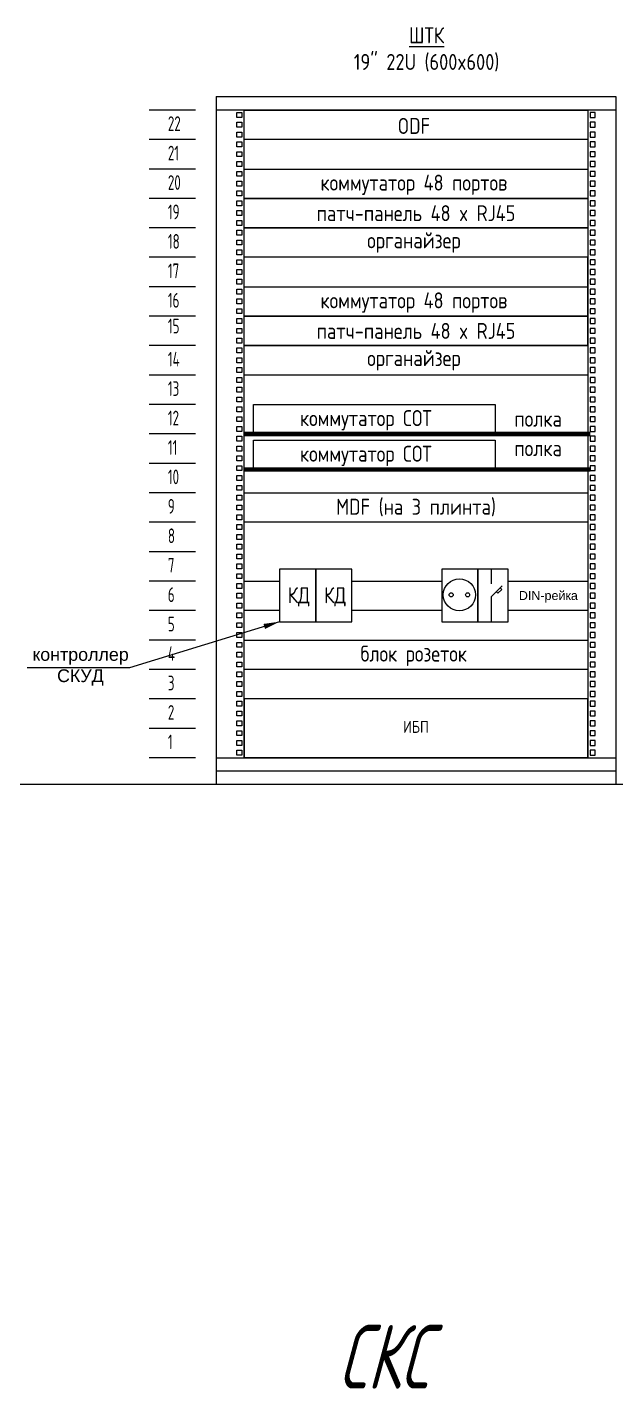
# Model space of a CAD drawing. Header units: millimetres. Extents: x 5341 to 10690, y -2643 to -1904.
# Drawn here: x 9062.9 to 9155, y -2410.4 to -2197.3 of the extents above; entities that cross this region are included whole.
import ezdxf
from ezdxf.enums import TextEntityAlignment as Align

# ---------------------------------------------------------------- set-up
doc = ezdxf.new("R2010")
doc.units = ezdxf.units.MM
doc.layers.add('непечать', color=5, linetype='Continuous', plot=False)
doc.styles.add('ROM25', font='romans.shx', dxfattribs={"width": 0.8, "height": 250})
doc.styles.get("Standard").update_dxf_attribs({"font": 'arial.ttf'})
doc.styles.add('ЦАММИТ', font='cs_gost2304.shx', dxfattribs={"width": 0.8})
doc.dimstyles.new('ISO-25', dxfattribs={"dimtxt": 2.5, "dimasz": 2.5, "dimexe": 1.25, "dimexo": 0.625, "dimtad": 1, "dimtxsty": 'Standard', "dimcen": 2.5, "dimadec": 0, "dimazin": 0, "dimtfac": 1, "dimtmove": 0, "dimatfit": 3, "dimfxl": 1, "dimarcsym": 0})

msp = doc.modelspace()

# ---------------------------------------------------------------- linework, layer by layer
for p, q in [((9092.47, -2208.146), (9092.47, -2315.798)), ((9092.47, -2208.146), (9092.47, -2315.798)), ((9092.47, -2208.146), (9154.98, -2208.146)), ((9154.98, -2208.146), (9154.98, -2315.798)), ((9154.98, -2208.146), (9154.98, -2315.798)), ((9089.2, -2210.284), (9081.954, -2210.284)), ((9089.2, -2210.284), (9081.954, -2210.284)), ((9092.47, -2210.215), (9154.98, -2210.215)), ((9096.845, -2311.66), (9096.845, -2210.215)), ((9150.605, -2210.215), (9150.605, -2311.66)), ((9089.2, -2214.892), (9081.954, -2214.892)), ((9089.2, -2214.892), (9081.954, -2214.892)), ((9089.2, -2219.5), (9081.954, -2219.5)), ((9089.2, -2219.5), (9081.954, -2219.5)), ((9089.2, -2224.108), (9081.954, -2224.108)), ((9089.2, -2224.108), (9081.954, -2224.108)), ((9089.2, -2228.716), (9081.954, -2228.716)), ((9089.2, -2228.716), (9081.954, -2228.716)), ((9089.2, -2233.324), (9081.954, -2233.324)), ((9089.2, -2233.324), (9081.954, -2233.324)), ((9150.605, -2247.133), (9150.605, -2233.309)), ((9150.605, -2247.133), (9150.605, -2233.309)), ((9089.2, -2237.932), (9081.954, -2237.932)), ((9089.2, -2237.932), (9081.954, -2237.932)), ((9089.2, -2242.54), (9081.954, -2242.54)), ((9089.2, -2242.54), (9081.954, -2242.54)), ((9089.2, -2247.148), (9081.954, -2247.148)), ((9089.2, -2247.148), (9081.954, -2247.148)), ((9089.2, -2251.756), (9081.954, -2251.756)), ((9089.2, -2251.756), (9081.954, -2251.756)), ((9089.2, -2256.364), (9081.954, -2256.364)), ((9089.2, -2256.364), (9081.954, -2256.364)), ((9089.2, -2260.972), (9081.954, -2260.972)), ((9089.2, -2260.972), (9081.954, -2260.972)), ((9089.2, -2265.58), (9081.954, -2265.58)), ((9089.2, -2265.58), (9081.954, -2265.58)), ((9089.2, -2270.188), (9081.954, -2270.188)), ((9089.2, -2270.188), (9081.954, -2270.188)), ((9089.2, -2274.796), (9081.954, -2274.796)), ((9089.2, -2274.796), (9081.954, -2274.796)), ((9089.2, -2279.404), (9081.954, -2279.404)), ((9089.2, -2279.404), (9081.954, -2279.404)), ((9135.46, -2282.122), (9135.46, -2284.44)), ((9089.2, -2284.012), (9081.954, -2284.012)), ((9089.2, -2284.012), (9081.954, -2284.012)), ((9135.46, -2286.466), (9137.189, -2284.738)), ((9135.46, -2286.466), (9135.46, -2290.364)), ((9136.551, -2285.905), (9136.286, -2285.641)), ((9137.154, -2285.302), (9136.551, -2285.905)), ((9136.89, -2285.038), (9137.154, -2285.302)), ((9089.2, -2288.62), (9081.954, -2288.62)), ((9089.2, -2288.62), (9081.954, -2288.62)), ((9089.2, -2293.228), (9081.954, -2293.228)), ((9089.2, -2293.228), (9081.954, -2293.228)), ((9089.2, -2297.836), (9081.954, -2297.836)), ((9089.2, -2297.836), (9081.954, -2297.836)), ((9089.2, -2302.444), (9081.954, -2302.444)), ((9089.2, -2302.444), (9081.954, -2302.444)), ((9089.2, -2307.052), (9081.954, -2307.052)), ((9089.2, -2307.052), (9081.954, -2307.052)), ((9089.2, -2311.66), (9081.954, -2311.66)), ((9089.2, -2311.66), (9081.954, -2311.66)), ((9092.47, -2311.66), (9154.98, -2311.66)), ((9092.47, -2311.66), (9154.98, -2311.66)), ((9150.605, -2311.66), (9096.845, -2311.66)), ((9092.47, -2313.729), (9154.98, -2313.729)), ((9092.47, -2313.729), (9154.98, -2313.729)), ((9092.47, -2315.798), (9154.98, -2315.798)), ((9092.47, -2315.798), (9154.98, -2315.798))]:
    msp.add_line(p, q)
for points in [[(9095.693, -2210.653), (9096.461, -2210.653), (9096.461, -2211.421), (9095.693, -2211.421)], [(9095.693, -2210.653), (9096.461, -2210.653), (9096.461, -2211.421), (9095.693, -2211.421)], [(9095.693, -2212.189), (9096.461, -2212.189), (9096.461, -2212.957), (9095.693, -2212.957)], [(9095.693, -2212.189), (9096.461, -2212.189), (9096.461, -2212.957), (9095.693, -2212.957)], [(9096.845, -2210.284), (9150.605, -2210.284), (9150.605, -2214.892), (9096.845, -2214.892)], [(9151.757, -2210.653), (9150.989, -2210.653), (9150.989, -2211.421), (9151.757, -2211.421)], [(9151.757, -2210.653), (9150.989, -2210.653), (9150.989, -2211.421), (9151.757, -2211.421)], [(9151.757, -2212.189), (9150.989, -2212.189), (9150.989, -2212.957), (9151.757, -2212.957)], [(9151.757, -2212.189), (9150.989, -2212.189), (9150.989, -2212.957), (9151.757, -2212.957)], [(9095.693, -2213.725), (9096.461, -2213.725), (9096.461, -2214.493), (9095.693, -2214.493)], [(9095.693, -2213.725), (9096.461, -2213.725), (9096.461, -2214.493), (9095.693, -2214.493)], [(9151.757, -2213.725), (9150.989, -2213.725), (9150.989, -2214.493), (9151.757, -2214.493)], [(9151.757, -2213.725), (9150.989, -2213.725), (9150.989, -2214.493), (9151.757, -2214.493)], [(9095.693, -2215.261), (9096.461, -2215.261), (9096.461, -2216.029), (9095.693, -2216.029)], [(9095.693, -2215.261), (9096.461, -2215.261), (9096.461, -2216.029), (9095.693, -2216.029)], [(9151.757, -2215.261), (9150.989, -2215.261), (9150.989, -2216.029), (9151.757, -2216.029)], [(9151.757, -2215.261), (9150.989, -2215.261), (9150.989, -2216.029), (9151.757, -2216.029)], [(9095.693, -2216.797), (9096.461, -2216.797), (9096.461, -2217.565), (9095.693, -2217.565)], [(9095.693, -2216.797), (9096.461, -2216.797), (9096.461, -2217.565), (9095.693, -2217.565)], [(9095.693, -2218.333), (9096.461, -2218.333), (9096.461, -2219.101), (9095.693, -2219.101)], [(9095.693, -2218.333), (9096.461, -2218.333), (9096.461, -2219.101), (9095.693, -2219.101)], [(9151.757, -2216.797), (9150.989, -2216.797), (9150.989, -2217.565), (9151.757, -2217.565)], [(9151.757, -2216.797), (9150.989, -2216.797), (9150.989, -2217.565), (9151.757, -2217.565)], [(9151.757, -2218.333), (9150.989, -2218.333), (9150.989, -2219.101), (9151.757, -2219.101)], [(9151.757, -2218.333), (9150.989, -2218.333), (9150.989, -2219.101), (9151.757, -2219.101)], [(9095.693, -2219.869), (9096.461, -2219.869), (9096.461, -2220.637), (9095.693, -2220.637)], [(9095.693, -2219.869), (9096.461, -2219.869), (9096.461, -2220.637), (9095.693, -2220.637)], [(9096.845, -2219.5), (9150.605, -2219.5), (9150.605, -2224.108), (9096.845, -2224.108)], [(9151.757, -2219.869), (9150.989, -2219.869), (9150.989, -2220.637), (9151.757, -2220.637)], [(9151.757, -2219.869), (9150.989, -2219.869), (9150.989, -2220.637), (9151.757, -2220.637)], [(9095.693, -2221.405), (9096.461, -2221.405), (9096.461, -2222.173), (9095.693, -2222.173)], [(9095.693, -2221.405), (9096.461, -2221.405), (9096.461, -2222.173), (9095.693, -2222.173)], [(9151.757, -2221.405), (9150.989, -2221.405), (9150.989, -2222.173), (9151.757, -2222.173)], [(9151.757, -2221.405), (9150.989, -2221.405), (9150.989, -2222.173), (9151.757, -2222.173)], [(9095.693, -2222.941), (9096.461, -2222.941), (9096.461, -2223.709), (9095.693, -2223.709)], [(9095.693, -2222.941), (9096.461, -2222.941), (9096.461, -2223.709), (9095.693, -2223.709)], [(9095.693, -2224.477), (9096.461, -2224.477), (9096.461, -2225.245), (9095.693, -2225.245)], [(9095.693, -2224.477), (9096.461, -2224.477), (9096.461, -2225.245), (9095.693, -2225.245)], [(9096.845, -2224.108), (9150.605, -2224.108), (9150.605, -2228.716), (9096.845, -2228.716)], [(9151.757, -2222.941), (9150.989, -2222.941), (9150.989, -2223.709), (9151.757, -2223.709)], [(9151.757, -2222.941), (9150.989, -2222.941), (9150.989, -2223.709), (9151.757, -2223.709)], [(9151.757, -2224.477), (9150.989, -2224.477), (9150.989, -2225.245), (9151.757, -2225.245)], [(9151.757, -2224.477), (9150.989, -2224.477), (9150.989, -2225.245), (9151.757, -2225.245)], [(9095.693, -2226.013), (9096.461, -2226.013), (9096.461, -2226.781), (9095.693, -2226.781)], [(9095.693, -2226.013), (9096.461, -2226.013), (9096.461, -2226.781), (9095.693, -2226.781)], [(9151.757, -2226.013), (9150.989, -2226.013), (9150.989, -2226.781), (9151.757, -2226.781)], [(9151.757, -2226.013), (9150.989, -2226.013), (9150.989, -2226.781), (9151.757, -2226.781)], [(9095.693, -2227.549), (9096.461, -2227.549), (9096.461, -2228.317), (9095.693, -2228.317)], [(9095.693, -2227.549), (9096.461, -2227.549), (9096.461, -2228.317), (9095.693, -2228.317)], [(9095.693, -2229.085), (9096.461, -2229.085), (9096.461, -2229.853), (9095.693, -2229.853)], [(9095.693, -2229.085), (9096.461, -2229.085), (9096.461, -2229.853), (9095.693, -2229.853)], [(9096.845, -2228.716), (9150.605, -2228.716), (9150.605, -2233.324), (9096.845, -2233.324)], [(9151.757, -2227.549), (9150.989, -2227.549), (9150.989, -2228.317), (9151.757, -2228.317)], [(9151.757, -2227.549), (9150.989, -2227.549), (9150.989, -2228.317), (9151.757, -2228.317)], [(9151.757, -2229.085), (9150.989, -2229.085), (9150.989, -2229.853), (9151.757, -2229.853)], [(9151.757, -2229.085), (9150.989, -2229.085), (9150.989, -2229.853), (9151.757, -2229.853)], [(9095.693, -2230.621), (9096.461, -2230.621), (9096.461, -2231.389), (9095.693, -2231.389)], [(9095.693, -2230.621), (9096.461, -2230.621), (9096.461, -2231.389), (9095.693, -2231.389)], [(9151.757, -2230.621), (9150.989, -2230.621), (9150.989, -2231.389), (9151.757, -2231.389)], [(9151.757, -2230.621), (9150.989, -2230.621), (9150.989, -2231.389), (9151.757, -2231.389)], [(9095.693, -2232.157), (9096.461, -2232.157), (9096.461, -2232.925), (9095.693, -2232.925)], [(9095.693, -2232.157), (9096.461, -2232.157), (9096.461, -2232.925), (9095.693, -2232.925)], [(9151.757, -2232.157), (9150.989, -2232.157), (9150.989, -2232.925), (9151.757, -2232.925)], [(9151.757, -2232.157), (9150.989, -2232.157), (9150.989, -2232.925), (9151.757, -2232.925)], [(9095.693, -2233.693), (9096.461, -2233.693), (9096.461, -2234.461), (9095.693, -2234.461)], [(9095.693, -2233.693), (9096.461, -2233.693), (9096.461, -2234.461), (9095.693, -2234.461)], [(9095.693, -2235.229), (9096.461, -2235.229), (9096.461, -2235.997), (9095.693, -2235.997)], [(9095.693, -2235.229), (9096.461, -2235.229), (9096.461, -2235.997), (9095.693, -2235.997)], [(9151.757, -2233.693), (9150.989, -2233.693), (9150.989, -2234.461), (9151.757, -2234.461)], [(9151.757, -2233.693), (9150.989, -2233.693), (9150.989, -2234.461), (9151.757, -2234.461)], [(9151.757, -2235.229), (9150.989, -2235.229), (9150.989, -2235.997), (9151.757, -2235.997)], [(9151.757, -2235.229), (9150.989, -2235.229), (9150.989, -2235.997), (9151.757, -2235.997)], [(9095.693, -2236.765), (9096.461, -2236.765), (9096.461, -2237.533), (9095.693, -2237.533)], [(9095.693, -2236.765), (9096.461, -2236.765), (9096.461, -2237.533), (9095.693, -2237.533)], [(9151.757, -2236.765), (9150.989, -2236.765), (9150.989, -2237.533), (9151.757, -2237.533)], [(9151.757, -2236.765), (9150.989, -2236.765), (9150.989, -2237.533), (9151.757, -2237.533)], [(9095.693, -2238.301), (9096.461, -2238.301), (9096.461, -2239.069), (9095.693, -2239.069)], [(9095.693, -2238.301), (9096.461, -2238.301), (9096.461, -2239.069), (9095.693, -2239.069)], [(9095.693, -2239.837), (9096.461, -2239.837), (9096.461, -2240.605), (9095.693, -2240.605)], [(9095.693, -2239.837), (9096.461, -2239.837), (9096.461, -2240.605), (9095.693, -2240.605)], [(9096.845, -2237.932), (9150.605, -2237.932), (9150.605, -2242.54), (9096.845, -2242.54)], [(9151.757, -2238.301), (9150.989, -2238.301), (9150.989, -2239.069), (9151.757, -2239.069)], [(9151.757, -2238.301), (9150.989, -2238.301), (9150.989, -2239.069), (9151.757, -2239.069)], [(9151.757, -2239.837), (9150.989, -2239.837), (9150.989, -2240.605), (9151.757, -2240.605)], [(9151.757, -2239.837), (9150.989, -2239.837), (9150.989, -2240.605), (9151.757, -2240.605)], [(9095.693, -2241.373), (9096.461, -2241.373), (9096.461, -2242.141), (9095.693, -2242.141)], [(9095.693, -2241.373), (9096.461, -2241.373), (9096.461, -2242.141), (9095.693, -2242.141)], [(9151.757, -2241.373), (9150.989, -2241.373), (9150.989, -2242.141), (9151.757, -2242.141)], [(9151.757, -2241.373), (9150.989, -2241.373), (9150.989, -2242.141), (9151.757, -2242.141)], [(9095.693, -2242.909), (9096.461, -2242.909), (9096.461, -2243.677), (9095.693, -2243.677)], [(9095.693, -2242.909), (9096.461, -2242.909), (9096.461, -2243.677), (9095.693, -2243.677)], [(9096.845, -2242.54), (9150.605, -2242.54), (9150.605, -2247.148), (9096.845, -2247.148)], [(9151.757, -2242.909), (9150.989, -2242.909), (9150.989, -2243.677), (9151.757, -2243.677)], [(9151.757, -2242.909), (9150.989, -2242.909), (9150.989, -2243.677), (9151.757, -2243.677)], [(9095.693, -2244.445), (9096.461, -2244.445), (9096.461, -2245.213), (9095.693, -2245.213)], [(9095.693, -2244.445), (9096.461, -2244.445), (9096.461, -2245.213), (9095.693, -2245.213)], [(9095.693, -2245.981), (9096.461, -2245.981), (9096.461, -2246.749), (9095.693, -2246.749)], [(9095.693, -2245.981), (9096.461, -2245.981), (9096.461, -2246.749), (9095.693, -2246.749)], [(9151.757, -2244.445), (9150.989, -2244.445), (9150.989, -2245.213), (9151.757, -2245.213)], [(9151.757, -2244.445), (9150.989, -2244.445), (9150.989, -2245.213), (9151.757, -2245.213)], [(9151.757, -2245.981), (9150.989, -2245.981), (9150.989, -2246.749), (9151.757, -2246.749)], [(9151.757, -2245.981), (9150.989, -2245.981), (9150.989, -2246.749), (9151.757, -2246.749)], [(9095.693, -2247.517), (9096.461, -2247.517), (9096.461, -2248.285), (9095.693, -2248.285)], [(9095.693, -2247.517), (9096.461, -2247.517), (9096.461, -2248.285), (9095.693, -2248.285)], [(9096.845, -2247.148), (9150.605, -2247.148), (9150.605, -2251.756), (9096.845, -2251.756)], [(9151.757, -2247.517), (9150.989, -2247.517), (9150.989, -2248.285), (9151.757, -2248.285)], [(9151.757, -2247.517), (9150.989, -2247.517), (9150.989, -2248.285), (9151.757, -2248.285)], [(9095.693, -2249.053), (9096.461, -2249.053), (9096.461, -2249.821), (9095.693, -2249.821)], [(9095.693, -2249.053), (9096.461, -2249.053), (9096.461, -2249.821), (9095.693, -2249.821)], [(9151.757, -2249.053), (9150.989, -2249.053), (9150.989, -2249.821), (9151.757, -2249.821)], [(9151.757, -2249.053), (9150.989, -2249.053), (9150.989, -2249.821), (9151.757, -2249.821)], [(9095.693, -2250.589), (9096.461, -2250.589), (9096.461, -2251.357), (9095.693, -2251.357)], [(9095.693, -2250.589), (9096.461, -2250.589), (9096.461, -2251.357), (9095.693, -2251.357)], [(9095.693, -2252.125), (9096.461, -2252.125), (9096.461, -2252.893), (9095.693, -2252.893)], [(9095.693, -2252.125), (9096.461, -2252.125), (9096.461, -2252.893), (9095.693, -2252.893)], [(9151.757, -2250.589), (9150.989, -2250.589), (9150.989, -2251.357), (9151.757, -2251.357)], [(9151.757, -2250.589), (9150.989, -2250.589), (9150.989, -2251.357), (9151.757, -2251.357)], [(9151.757, -2252.125), (9150.989, -2252.125), (9150.989, -2252.893), (9151.757, -2252.893)], [(9151.757, -2252.125), (9150.989, -2252.125), (9150.989, -2252.893), (9151.757, -2252.893)], [(9095.693, -2253.661), (9096.461, -2253.661), (9096.461, -2254.429), (9095.693, -2254.429)], [(9095.693, -2253.661), (9096.461, -2253.661), (9096.461, -2254.429), (9095.693, -2254.429)], [(9151.757, -2253.661), (9150.989, -2253.661), (9150.989, -2254.429), (9151.757, -2254.429)], [(9151.757, -2253.661), (9150.989, -2253.661), (9150.989, -2254.429), (9151.757, -2254.429)], [(9095.693, -2255.197), (9096.461, -2255.197), (9096.461, -2255.965), (9095.693, -2255.965)], [(9095.693, -2255.197), (9096.461, -2255.197), (9096.461, -2255.965), (9095.693, -2255.965)], [(9095.693, -2256.733), (9096.461, -2256.733), (9096.461, -2257.501), (9095.693, -2257.501)], [(9095.693, -2256.733), (9096.461, -2256.733), (9096.461, -2257.501), (9095.693, -2257.501)], [(9098.293, -2256.364), (9136.113, -2256.364), (9136.113, -2260.972), (9098.293, -2260.972)], [(9151.757, -2255.197), (9150.989, -2255.197), (9150.989, -2255.965), (9151.757, -2255.965)], [(9151.757, -2255.197), (9150.989, -2255.197), (9150.989, -2255.965), (9151.757, -2255.965)], [(9151.757, -2256.733), (9150.989, -2256.733), (9150.989, -2257.501), (9151.757, -2257.501)], [(9151.757, -2256.733), (9150.989, -2256.733), (9150.989, -2257.501), (9151.757, -2257.501)], [(9095.693, -2258.269), (9096.461, -2258.269), (9096.461, -2259.037), (9095.693, -2259.037)], [(9095.693, -2258.269), (9096.461, -2258.269), (9096.461, -2259.037), (9095.693, -2259.037)], [(9151.757, -2258.269), (9150.989, -2258.269), (9150.989, -2259.037), (9151.757, -2259.037)], [(9151.757, -2258.269), (9150.989, -2258.269), (9150.989, -2259.037), (9151.757, -2259.037)], [(9095.693, -2259.805), (9096.461, -2259.805), (9096.461, -2260.573), (9095.693, -2260.573)], [(9095.693, -2259.805), (9096.461, -2259.805), (9096.461, -2260.573), (9095.693, -2260.573)], [(9151.757, -2259.805), (9150.989, -2259.805), (9150.989, -2260.573), (9151.757, -2260.573)], [(9151.757, -2259.805), (9150.989, -2259.805), (9150.989, -2260.573), (9151.757, -2260.573)], [(9095.693, -2261.341), (9096.461, -2261.341), (9096.461, -2262.109), (9095.693, -2262.109)], [(9095.693, -2261.341), (9096.461, -2261.341), (9096.461, -2262.109), (9095.693, -2262.109)], [(9095.693, -2262.877), (9096.461, -2262.877), (9096.461, -2263.645), (9095.693, -2263.645)], [(9095.693, -2262.877), (9096.461, -2262.877), (9096.461, -2263.645), (9095.693, -2263.645)], [(9098.293, -2261.936), (9136.113, -2261.936), (9136.113, -2266.544), (9098.293, -2266.544)], [(9151.757, -2261.341), (9150.989, -2261.341), (9150.989, -2262.109), (9151.757, -2262.109)], [(9151.757, -2261.341), (9150.989, -2261.341), (9150.989, -2262.109), (9151.757, -2262.109)], [(9151.757, -2262.877), (9150.989, -2262.877), (9150.989, -2263.645), (9151.757, -2263.645)], [(9151.757, -2262.877), (9150.989, -2262.877), (9150.989, -2263.645), (9151.757, -2263.645)], [(9095.693, -2264.413), (9096.461, -2264.413), (9096.461, -2265.181), (9095.693, -2265.181)], [(9095.693, -2264.413), (9096.461, -2264.413), (9096.461, -2265.181), (9095.693, -2265.181)], [(9151.757, -2264.413), (9150.989, -2264.413), (9150.989, -2265.181), (9151.757, -2265.181)], [(9151.757, -2264.413), (9150.989, -2264.413), (9150.989, -2265.181), (9151.757, -2265.181)], [(9095.693, -2265.949), (9096.461, -2265.949), (9096.461, -2266.717), (9095.693, -2266.717)], [(9095.693, -2265.949), (9096.461, -2265.949), (9096.461, -2266.717), (9095.693, -2266.717)], [(9095.693, -2267.485), (9096.461, -2267.485), (9096.461, -2268.253), (9095.693, -2268.253)], [(9095.693, -2267.485), (9096.461, -2267.485), (9096.461, -2268.253), (9095.693, -2268.253)], [(9151.757, -2265.949), (9150.989, -2265.949), (9150.989, -2266.717), (9151.757, -2266.717)], [(9151.757, -2265.949), (9150.989, -2265.949), (9150.989, -2266.717), (9151.757, -2266.717)], [(9151.757, -2267.485), (9150.989, -2267.485), (9150.989, -2268.253), (9151.757, -2268.253)], [(9151.757, -2267.485), (9150.989, -2267.485), (9150.989, -2268.253), (9151.757, -2268.253)], [(9095.693, -2269.021), (9096.461, -2269.021), (9096.461, -2269.789), (9095.693, -2269.789)], [(9095.693, -2269.021), (9096.461, -2269.021), (9096.461, -2269.789), (9095.693, -2269.789)], [(9151.757, -2269.021), (9150.989, -2269.021), (9150.989, -2269.789), (9151.757, -2269.789)], [(9151.757, -2269.021), (9150.989, -2269.021), (9150.989, -2269.789), (9151.757, -2269.789)], [(9095.693, -2270.557), (9096.461, -2270.557), (9096.461, -2271.325), (9095.693, -2271.325)], [(9095.693, -2270.557), (9096.461, -2270.557), (9096.461, -2271.325), (9095.693, -2271.325)], [(9096.845, -2270.188), (9150.605, -2270.188), (9150.605, -2274.796), (9096.845, -2274.796)], [(9151.757, -2270.557), (9150.989, -2270.557), (9150.989, -2271.325), (9151.757, -2271.325)], [(9151.757, -2270.557), (9150.989, -2270.557), (9150.989, -2271.325), (9151.757, -2271.325)], [(9095.693, -2272.093), (9096.461, -2272.093), (9096.461, -2272.861), (9095.693, -2272.861)], [(9095.693, -2272.093), (9096.461, -2272.093), (9096.461, -2272.861), (9095.693, -2272.861)], [(9095.693, -2273.629), (9096.461, -2273.629), (9096.461, -2274.397), (9095.693, -2274.397)], [(9095.693, -2273.629), (9096.461, -2273.629), (9096.461, -2274.397), (9095.693, -2274.397)], [(9151.757, -2272.093), (9150.989, -2272.093), (9150.989, -2272.861), (9151.757, -2272.861)], [(9151.757, -2272.093), (9150.989, -2272.093), (9150.989, -2272.861), (9151.757, -2272.861)], [(9151.757, -2273.629), (9150.989, -2273.629), (9150.989, -2274.397), (9151.757, -2274.397)], [(9151.757, -2273.629), (9150.989, -2273.629), (9150.989, -2274.397), (9151.757, -2274.397)], [(9095.693, -2275.165), (9096.461, -2275.165), (9096.461, -2275.933), (9095.693, -2275.933)], [(9095.693, -2275.165), (9096.461, -2275.165), (9096.461, -2275.933), (9095.693, -2275.933)], [(9151.757, -2275.165), (9150.989, -2275.165), (9150.989, -2275.933), (9151.757, -2275.933)], [(9151.757, -2275.165), (9150.989, -2275.165), (9150.989, -2275.933), (9151.757, -2275.933)], [(9095.693, -2276.701), (9096.461, -2276.701), (9096.461, -2277.469), (9095.693, -2277.469)], [(9095.693, -2276.701), (9096.461, -2276.701), (9096.461, -2277.469), (9095.693, -2277.469)], [(9095.693, -2278.237), (9096.461, -2278.237), (9096.461, -2279.005), (9095.693, -2279.005)], [(9095.693, -2278.237), (9096.461, -2278.237), (9096.461, -2279.005), (9095.693, -2279.005)], [(9151.757, -2276.701), (9150.989, -2276.701), (9150.989, -2277.469), (9151.757, -2277.469)], [(9151.757, -2276.701), (9150.989, -2276.701), (9150.989, -2277.469), (9151.757, -2277.469)], [(9151.757, -2278.237), (9150.989, -2278.237), (9150.989, -2279.005), (9151.757, -2279.005)], [(9151.757, -2278.237), (9150.989, -2278.237), (9150.989, -2279.005), (9151.757, -2279.005)], [(9095.693, -2279.773), (9096.461, -2279.773), (9096.461, -2280.541), (9095.693, -2280.541)], [(9095.693, -2279.773), (9096.461, -2279.773), (9096.461, -2280.541), (9095.693, -2280.541)], [(9151.757, -2279.773), (9150.989, -2279.773), (9150.989, -2280.541), (9151.757, -2280.541)], [(9151.757, -2279.773), (9150.989, -2279.773), (9150.989, -2280.541), (9151.757, -2280.541)], [(9095.693, -2281.309), (9096.461, -2281.309), (9096.461, -2282.077), (9095.693, -2282.077)], [(9095.693, -2281.309), (9096.461, -2281.309), (9096.461, -2282.077), (9095.693, -2282.077)], [(9108.03, -2282.122), (9102.362, -2282.122), (9102.362, -2290.364), (9108.03, -2290.364)], [(9113.699, -2282.122), (9108.03, -2282.122), (9108.03, -2290.364), (9113.699, -2290.364)], [(9133.412, -2282.122), (9127.744, -2282.122), (9127.744, -2290.364), (9133.412, -2290.364)], [(9138.133, -2282.122), (9133.412, -2282.122), (9133.412, -2290.364), (9138.133, -2290.364)], [(9151.757, -2281.309), (9150.989, -2281.309), (9150.989, -2282.077), (9151.757, -2282.077)], [(9151.757, -2281.309), (9150.989, -2281.309), (9150.989, -2282.077), (9151.757, -2282.077)], [(9095.693, -2282.845), (9096.461, -2282.845), (9096.461, -2283.613), (9095.693, -2283.613)], [(9095.693, -2282.845), (9096.461, -2282.845), (9096.461, -2283.613), (9095.693, -2283.613)], [(9095.693, -2284.381), (9096.461, -2284.381), (9096.461, -2285.149), (9095.693, -2285.149)], [(9095.693, -2284.381), (9096.461, -2284.381), (9096.461, -2285.149), (9095.693, -2285.149)], [(9151.757, -2282.845), (9150.989, -2282.845), (9150.989, -2283.613), (9151.757, -2283.613)], [(9151.757, -2282.845), (9150.989, -2282.845), (9150.989, -2283.613), (9151.757, -2283.613)], [(9151.757, -2284.381), (9150.989, -2284.381), (9150.989, -2285.149), (9151.757, -2285.149)], [(9151.757, -2284.381), (9150.989, -2284.381), (9150.989, -2285.149), (9151.757, -2285.149)], [(9095.693, -2285.917), (9096.461, -2285.917), (9096.461, -2286.685), (9095.693, -2286.685)], [(9095.693, -2285.917), (9096.461, -2285.917), (9096.461, -2286.685), (9095.693, -2286.685)], [(9151.757, -2285.917), (9150.989, -2285.917), (9150.989, -2286.685), (9151.757, -2286.685)], [(9151.757, -2285.917), (9150.989, -2285.917), (9150.989, -2286.685), (9151.757, -2286.685)], [(9095.693, -2287.453), (9096.461, -2287.453), (9096.461, -2288.221), (9095.693, -2288.221)], [(9095.693, -2287.453), (9096.461, -2287.453), (9096.461, -2288.221), (9095.693, -2288.221)], [(9151.757, -2287.453), (9150.989, -2287.453), (9150.989, -2288.221), (9151.757, -2288.221)], [(9151.757, -2287.453), (9150.989, -2287.453), (9150.989, -2288.221), (9151.757, -2288.221)], [(9095.693, -2288.989), (9096.461, -2288.989), (9096.461, -2289.757), (9095.693, -2289.757)], [(9095.693, -2288.989), (9096.461, -2288.989), (9096.461, -2289.757), (9095.693, -2289.757)], [(9095.693, -2290.525), (9096.461, -2290.525), (9096.461, -2291.293), (9095.693, -2291.293)], [(9095.693, -2290.525), (9096.461, -2290.525), (9096.461, -2291.293), (9095.693, -2291.293)], [(9151.757, -2288.989), (9150.989, -2288.989), (9150.989, -2289.757), (9151.757, -2289.757)], [(9151.757, -2288.989), (9150.989, -2288.989), (9150.989, -2289.757), (9151.757, -2289.757)], [(9151.757, -2290.525), (9150.989, -2290.525), (9150.989, -2291.293), (9151.757, -2291.293)], [(9151.757, -2290.525), (9150.989, -2290.525), (9150.989, -2291.293), (9151.757, -2291.293)], [(9095.693, -2292.061), (9096.461, -2292.061), (9096.461, -2292.829), (9095.693, -2292.829)], [(9095.693, -2292.061), (9096.461, -2292.061), (9096.461, -2292.829), (9095.693, -2292.829)], [(9151.757, -2292.061), (9150.989, -2292.061), (9150.989, -2292.829), (9151.757, -2292.829)], [(9151.757, -2292.061), (9150.989, -2292.061), (9150.989, -2292.829), (9151.757, -2292.829)], [(9095.693, -2293.597), (9096.461, -2293.597), (9096.461, -2294.365), (9095.693, -2294.365)], [(9095.693, -2293.597), (9096.461, -2293.597), (9096.461, -2294.365), (9095.693, -2294.365)], [(9095.693, -2295.133), (9096.461, -2295.133), (9096.461, -2295.901), (9095.693, -2295.901)], [(9095.693, -2295.133), (9096.461, -2295.133), (9096.461, -2295.901), (9095.693, -2295.901)], [(9096.845, -2293.228), (9150.605, -2293.228), (9150.605, -2297.836), (9096.845, -2297.836)], [(9151.757, -2293.597), (9150.989, -2293.597), (9150.989, -2294.365), (9151.757, -2294.365)], [(9151.757, -2293.597), (9150.989, -2293.597), (9150.989, -2294.365), (9151.757, -2294.365)], [(9151.757, -2295.133), (9150.989, -2295.133), (9150.989, -2295.901), (9151.757, -2295.901)], [(9151.757, -2295.133), (9150.989, -2295.133), (9150.989, -2295.901), (9151.757, -2295.901)], [(9095.693, -2296.669), (9096.461, -2296.669), (9096.461, -2297.437), (9095.693, -2297.437)], [(9095.693, -2296.669), (9096.461, -2296.669), (9096.461, -2297.437), (9095.693, -2297.437)], [(9151.757, -2296.669), (9150.989, -2296.669), (9150.989, -2297.437), (9151.757, -2297.437)], [(9151.757, -2296.669), (9150.989, -2296.669), (9150.989, -2297.437), (9151.757, -2297.437)], [(9095.693, -2298.205), (9096.461, -2298.205), (9096.461, -2298.973), (9095.693, -2298.973)], [(9095.693, -2298.205), (9096.461, -2298.205), (9096.461, -2298.973), (9095.693, -2298.973)], [(9151.757, -2298.205), (9150.989, -2298.205), (9150.989, -2298.973), (9151.757, -2298.973)], [(9151.757, -2298.205), (9150.989, -2298.205), (9150.989, -2298.973), (9151.757, -2298.973)], [(9095.693, -2299.741), (9096.461, -2299.741), (9096.461, -2300.509), (9095.693, -2300.509)], [(9095.693, -2299.741), (9096.461, -2299.741), (9096.461, -2300.509), (9095.693, -2300.509)], [(9095.693, -2301.277), (9096.461, -2301.277), (9096.461, -2302.045), (9095.693, -2302.045)], [(9095.693, -2301.277), (9096.461, -2301.277), (9096.461, -2302.045), (9095.693, -2302.045)], [(9151.757, -2299.741), (9150.989, -2299.741), (9150.989, -2300.509), (9151.757, -2300.509)], [(9151.757, -2299.741), (9150.989, -2299.741), (9150.989, -2300.509), (9151.757, -2300.509)], [(9151.757, -2301.277), (9150.989, -2301.277), (9150.989, -2302.045), (9151.757, -2302.045)], [(9151.757, -2301.277), (9150.989, -2301.277), (9150.989, -2302.045), (9151.757, -2302.045)], [(9095.693, -2302.813), (9096.461, -2302.813), (9096.461, -2303.581), (9095.693, -2303.581)], [(9095.693, -2302.813), (9096.461, -2302.813), (9096.461, -2303.581), (9095.693, -2303.581)], [(9096.845, -2311.66), (9150.605, -2311.66), (9150.605, -2302.444), (9096.845, -2302.444)], [(9151.757, -2302.813), (9150.989, -2302.813), (9150.989, -2303.581), (9151.757, -2303.581)], [(9151.757, -2302.813), (9150.989, -2302.813), (9150.989, -2303.581), (9151.757, -2303.581)], [(9095.693, -2304.349), (9096.461, -2304.349), (9096.461, -2305.117), (9095.693, -2305.117)], [(9095.693, -2304.349), (9096.461, -2304.349), (9096.461, -2305.117), (9095.693, -2305.117)], [(9095.693, -2305.885), (9096.461, -2305.885), (9096.461, -2306.653), (9095.693, -2306.653)], [(9095.693, -2305.885), (9096.461, -2305.885), (9096.461, -2306.653), (9095.693, -2306.653)], [(9151.757, -2304.349), (9150.989, -2304.349), (9150.989, -2305.117), (9151.757, -2305.117)], [(9151.757, -2304.349), (9150.989, -2304.349), (9150.989, -2305.117), (9151.757, -2305.117)], [(9151.757, -2305.885), (9150.989, -2305.885), (9150.989, -2306.653), (9151.757, -2306.653)], [(9151.757, -2305.885), (9150.989, -2305.885), (9150.989, -2306.653), (9151.757, -2306.653)], [(9095.693, -2307.421), (9096.461, -2307.421), (9096.461, -2308.189), (9095.693, -2308.189)], [(9095.693, -2307.421), (9096.461, -2307.421), (9096.461, -2308.189), (9095.693, -2308.189)], [(9151.757, -2307.421), (9150.989, -2307.421), (9150.989, -2308.189), (9151.757, -2308.189)], [(9151.757, -2307.421), (9150.989, -2307.421), (9150.989, -2308.189), (9151.757, -2308.189)], [(9095.693, -2308.957), (9096.461, -2308.957), (9096.461, -2309.725), (9095.693, -2309.725)], [(9095.693, -2308.957), (9096.461, -2308.957), (9096.461, -2309.725), (9095.693, -2309.725)], [(9151.757, -2308.957), (9150.989, -2308.957), (9150.989, -2309.725), (9151.757, -2309.725)], [(9151.757, -2308.957), (9150.989, -2308.957), (9150.989, -2309.725), (9151.757, -2309.725)], [(9095.693, -2310.493), (9096.461, -2310.493), (9096.461, -2311.261), (9095.693, -2311.261)], [(9095.693, -2310.493), (9096.461, -2310.493), (9096.461, -2311.261), (9095.693, -2311.261)], [(9151.757, -2310.493), (9150.989, -2310.493), (9150.989, -2311.261), (9151.757, -2311.261)], [(9151.757, -2310.493), (9150.989, -2310.493), (9150.989, -2311.261), (9151.757, -2311.261)]]:
    msp.add_lwpolyline(points, close=True)
at = {"const_width": 0.7}
for points in [[(9096.845, -2260.972), (9150.989, -2260.972)], [(9096.845, -2266.544), (9150.989, -2266.544)]]:
    msp.add_lwpolyline(points, dxfattribs=at)
for points in [[(9102.362, -2288.62), (9096.845, -2288.62), (9096.845, -2284.012), (9102.362, -2284.012)], [(9113.699, -2284.012), (9127.744, -2284.012)], [(9138.133, -2284.012), (9150.605, -2284.012), (9150.605, -2288.62), (9138.133, -2288.62)], [(9127.744, -2288.62), (9113.699, -2288.62)]]:
    msp.add_lwpolyline(points)
for centre, radius in [((9130.513, -2286.152), 2.514), ((9129.233, -2286.152), 0.32), ((9131.793, -2286.152), 0.32)]:
    msp.add_circle(centre, radius)
at = {"layer": 'непечать', "color": 4}
msp.add_xline((4279.149, -2315.798), (1, 0), dxfattribs=at)

# ---------------------------------------------------------------- texts
at = {"style": 'ЦАММИТ', "width": 0.8}
for s, p in [('22', (9084.891, -2213.551)), ('22', (9084.891, -2213.551)), ('21', (9084.891, -2218.159)), ('21', (9084.891, -2218.159)), ('20', (9084.891, -2222.767)), ('20', (9084.891, -2222.767)), ('19', (9084.891, -2227.375)), ('19', (9084.891, -2227.375)), ('18', (9084.891, -2231.983)), ('18', (9084.891, -2231.983)), ('17', (9084.891, -2236.591)), ('17', (9084.891, -2236.591)), ('16', (9084.891, -2241.199)), ('16', (9084.891, -2241.199)), ('15', (9084.891, -2245.241)), ('15', (9084.891, -2245.241)), ('14', (9084.891, -2250.415)), ('14', (9084.891, -2250.415)), ('13', (9084.891, -2255.023)), ('13', (9084.891, -2255.023)), ('12', (9084.891, -2259.631)), ('12', (9084.891, -2259.631)), ('11', (9084.891, -2264.239)), ('11', (9084.891, -2264.239)), ('10', (9084.891, -2268.847)), ('10', (9084.891, -2268.847)), ('9', (9084.891, -2273.455)), ('9', (9084.891, -2273.455)), ('8', (9084.891, -2278.063)), ('8', (9084.891, -2278.063)), ('7', (9084.891, -2282.671)), ('7', (9084.891, -2282.671)), ('6', (9084.891, -2287.279)), ('6', (9084.891, -2287.279)), ('5', (9084.891, -2291.887)), ('5', (9084.891, -2291.887)), ('4', (9084.891, -2296.495)), ('4', (9084.891, -2296.495)), ('3', (9084.891, -2301.103)), ('3', (9084.891, -2301.103)), ('2', (9084.891, -2305.711)), ('2', (9084.891, -2305.711)), ('1', (9084.891, -2310.319)), ('1', (9084.891, -2310.319))]:
    msp.add_text(s, height=2.304, dxfattribs=at).set_placement(p)
at = {"color": 2, "style": 'ROM25', "oblique": 15, "width": 0.644723}
msp.add_text('СКС', height=10, dxfattribs=at).set_placement((9118.628, -2410.403), align=Align.CENTER)
at = {"linetype": 'Continuous', "char_height": 2.5, "attachment_point": 5, "style": 'ROM25'}
for s, insert, width in [('{\\LШТК\\P}19" 22U (600x600)', (9125.373, -2200.781), 53.76), ('ODF', (9123.396, -2212.756), 53.10108), ('коммутатор 48 портов', (9123.396, -2221.972), 53.10108), ('\\pt37.5;патч-панель 48 x RJ45', (9123.725, -2226.412), 53.76), ('органайзер', (9123.396, -2231.006), 53.10108), ('{\\W0.8;коммутатор 48 портов}', (9123.396, -2240.404), 53.10108), ('\\pt37.5;патч-панель 48 x RJ45', (9123.725, -2244.844), 53.76), ('органайзер', (9123.396, -2249.438), 53.10108), ('коммутатор СОТ', (9115.883, -2258.836), 38.07494), ('полка', (9142.836, -2258.591), 53.10108), ('коммутатор СОТ', (9115.883, -2264.408), 38.07494), ('полка', (9142.836, -2263.199), 53.10108), ('\\pt37.5;MDF (на 3 плинта)', (9123.725, -2272.492), 53.76), ('КД', (9105.4, -2286.47), 7.88445), ('КД', (9111.068, -2286.47), 7.88445), ('блок розеток', (9123.376, -2295.7), 53.10108)]:
    msp.add_mtext(s, dxfattribs=dict(at, insert=insert, width=width))
at = {"linetype": 'Continuous', "lineweight": -2, "attachment_point": 1}
for s, insert, char_height, width in [('\\pi25.737;DIN-рейка', (9114.083, -2285.56), 1.4, 60.47105), ('\\pi-0.95286;контроллер \\P\\pi2.8998;СКУД', (9064.657, -2294.481), 2, 12.87464)]:
    msp.add_mtext(s, dxfattribs=dict(at, insert=insert, char_height=char_height, width=width))
at = {"color": 1, "linetype": 'Continuous', "insert": (9123.715, -2306.827), "char_height": 2.5, "width": 53.74042, "attachment_point": 5, "style": 'ROM25'}
msp.add_mtext('{\\H0.75x;\\C256;ИБП}', dxfattribs=at)

# ---------------------------------------------------------------- leaders
at = {"lineweight": -3}
msp.add_leader([(9102.362, -2290.364), (9078.91, -2297.585), (9062.893, -2297.585)], dimstyle='ISO-25', override={"dimgap": 0.625, "dimtad": 0}, dxfattribs=at)

doc.saveas('drawing.dxf')
